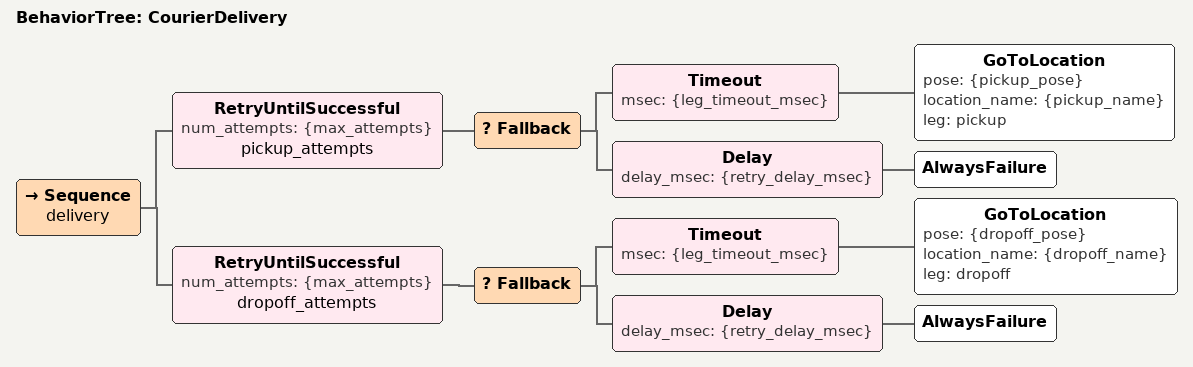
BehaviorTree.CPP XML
<?xml version="1.0"?>
<root BTCPP_format="4" main_tree_to_execute="CourierDelivery">

  <BehaviorTree ID="CourierDelivery">
    <Sequence name="delivery">

      <RetryUntilSuccessful num_attempts="{max_attempts}" name="pickup_attempts">
        <Fallback>
          <Timeout msec="{leg_timeout_msec}">
            <GoToLocation pose="{pickup_pose}" location_name="{pickup_name}" leg="pickup"/>
          </Timeout>

          <Delay delay_msec="{retry_delay_msec}">
            <AlwaysFailure/>
          </Delay>
        </Fallback>
      </RetryUntilSuccessful>

      <!-- Leg 2: drive to the dropoff. Identical but for the target. -->
      <RetryUntilSuccessful num_attempts="{max_attempts}" name="dropoff_attempts">
        <Fallback>
          <Timeout msec="{leg_timeout_msec}">
            <GoToLocation pose="{dropoff_pose}" location_name="{dropoff_name}" leg="dropoff"/>
          </Timeout>
          <Delay delay_msec="{retry_delay_msec}">
            <AlwaysFailure/>
          </Delay>
        </Fallback>
      </RetryUntilSuccessful>

    </Sequence>
  </BehaviorTree>

</root>
